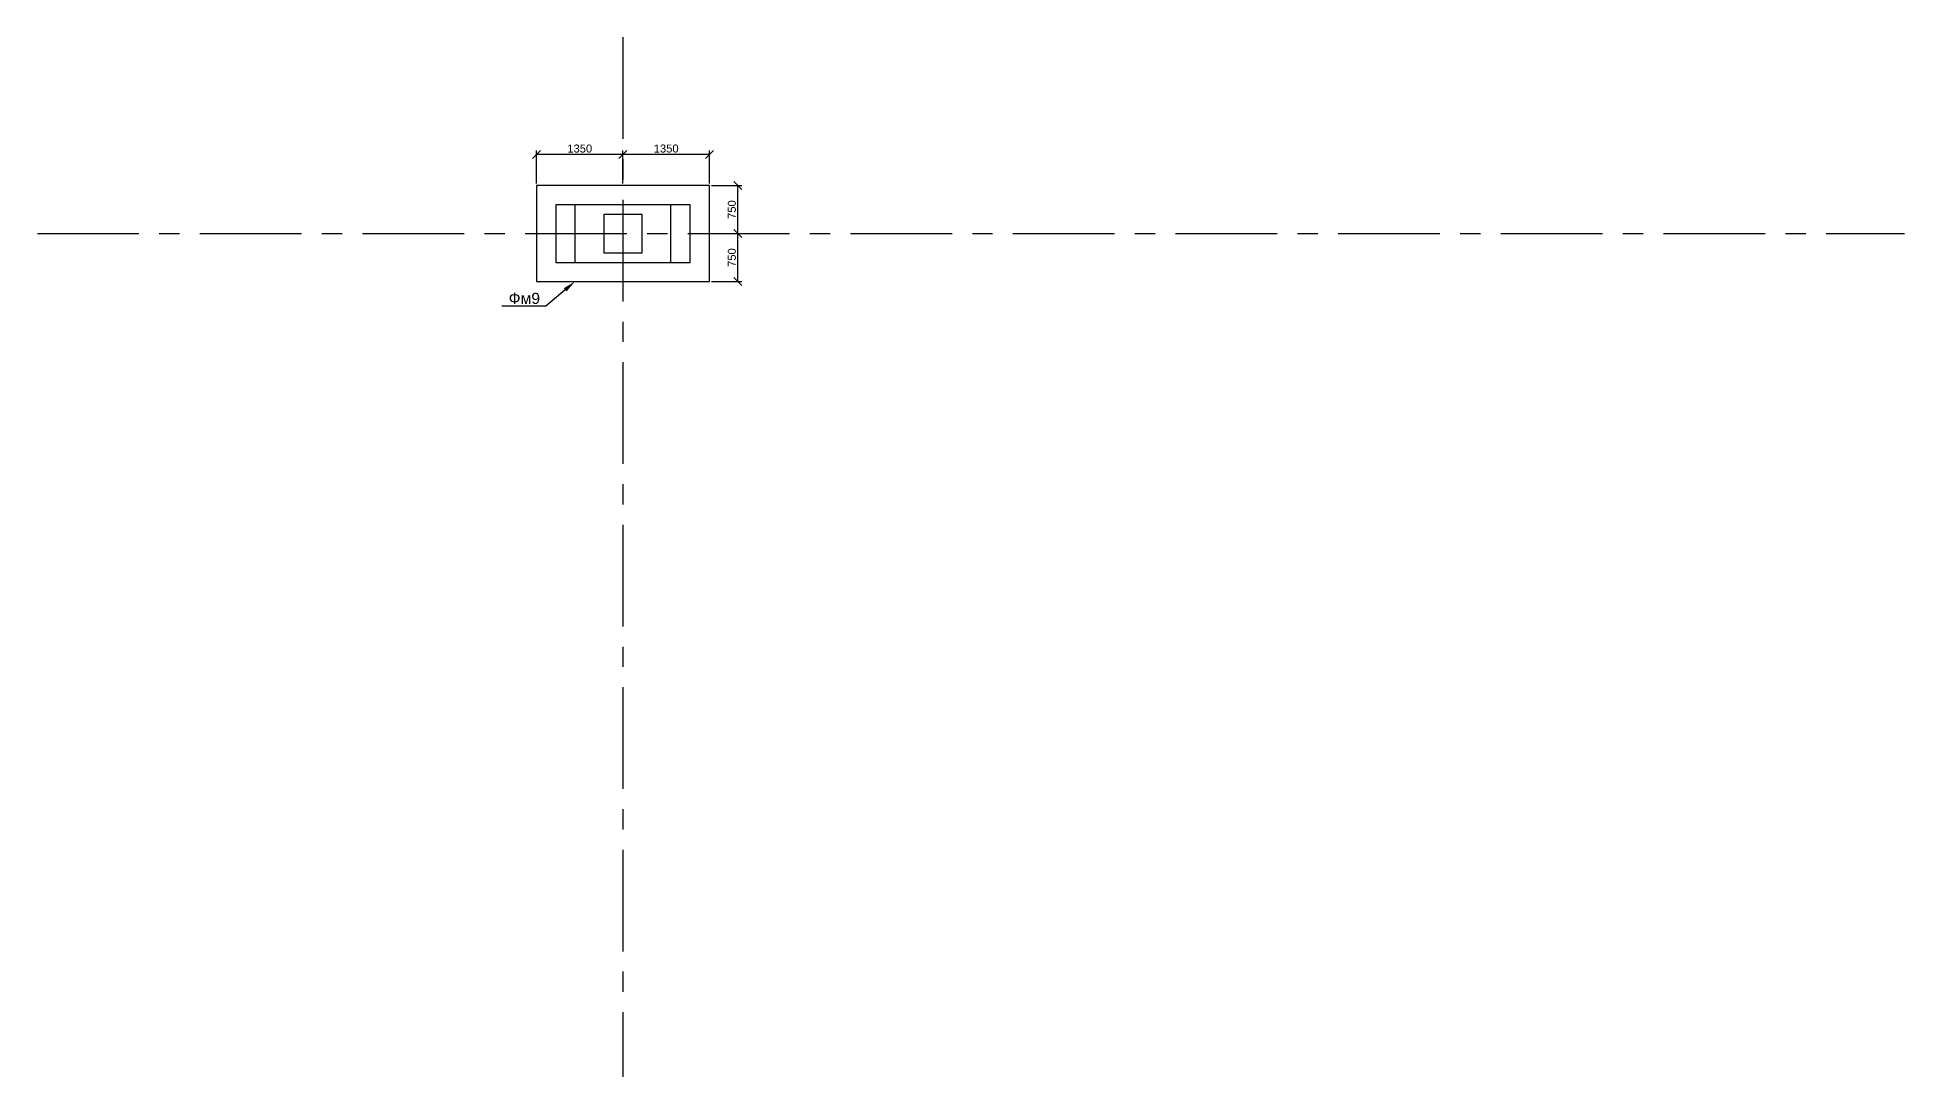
# Model space of a CAD drawing. Header units: millimetres. Extents: x -25736 to -23046, y 7958 to 9460.
# Drawn here: x -25736 to -25153, y 8892 to 9217 of the extents above; entities that cross this region are included whole.
import ezdxf
from ezdxf import colors
from ezdxf.entities.mleader import LeaderData, LeaderLine
from ezdxf.math import Vec2, Vec3

# ---------------------------------------------------------------- set-up
doc = ezdxf.new("R2010")
doc.units = ezdxf.units.MM
doc.linetypes.add('осевая', pattern=[50.8, 31.75, -6.35, 6.35, -6.35])
doc.layers.get('0').update_dxf_attribs({"lineweight": 30})
doc.layers.add('Оси', color=5, linetype='осевая')
doc.layers.add('Размеры', color=140, linetype='Continuous')
doc.styles.get("Standard").update_dxf_attribs({"font": 'ARIALUNI.TTF'})
doc.dimstyles.new('ISO-25', dxfattribs={"dimtxt": 2.5, "dimasz": 2.5, "dimexe": 1.25, "dimexo": 0.625, "dimtad": 1, "dimtxsty": 'Standard', "dimblk": 'OBLIQUE', "dimcen": 2.5, "dimadec": 0, "dimazin": 0, "dimtfac": 1, "dimtmove": 0, "dimatfit": 3, "dimfxl": 1, "dimarcsym": 0})

# ---------------------------------------------------------------- blocks, each defined once
blk = doc.blocks.new('_Oblique')
at = {"color": 0, "linetype": 'ByBlock', "lineweight": -2}
blk.add_line((-0.5, -0.5), (0.5, 0.5), dxfattribs=at)
blk = doc.blocks.new('*D265')
at = {"layer": 'Defpoints', "color": 0}
for p in [(-25553.09, 9180.38), (-25553.09, 9170.71), (-25526.09, 9170.71)]:
    blk.add_point(p, dxfattribs=at)
at = {"layer": 'Размеры', "color": 0, "lineweight": -2}
for p, q in [((-25553.09, 9171.34), (-25553.09, 9181.63)), ((-25526.09, 9180.38), (-25553.09, 9180.38)), ((-25526.09, 9171.34), (-25526.09, 9181.63))]:
    blk.add_line(p, q, dxfattribs=at)
at = {"layer": 'Размеры', "color": 0, "lineweight": -2, "xscale": 2.5, "yscale": 2.5, "zscale": 2.5, "rotation": 180}
blk.add_blockref('_Oblique', (-25553.09, 9180.38), dxfattribs=at)
at = {"layer": 'Размеры', "color": 0, "lineweight": -2, "xscale": 2.5, "yscale": 2.5, "zscale": 2.5}
blk.add_blockref('_Oblique', (-25526.09, 9180.38), dxfattribs=at)
at = {"layer": 'Размеры', "color": 0, "insert": (-25539.59, 9182.28), "char_height": 2.5, "attachment_point": 5}
blk.add_mtext('1350', dxfattribs=at)
blk = doc.blocks.new('*D266')
at = {"layer": 'Defpoints', "color": 0}
for p in [(-25580.09, 9180.38), (-25580.09, 9170.71), (-25553.09, 9170.71)]:
    blk.add_point(p, dxfattribs=at)
at = {"layer": 'Размеры', "color": 0, "lineweight": -2}
for p, q in [((-25580.09, 9171.34), (-25580.09, 9181.63)), ((-25553.09, 9180.38), (-25580.09, 9180.38)), ((-25553.09, 9171.34), (-25553.09, 9181.63))]:
    blk.add_line(p, q, dxfattribs=at)
at = {"layer": 'Размеры', "color": 0, "lineweight": -2, "xscale": 2.5, "yscale": 2.5, "zscale": 2.5, "rotation": 180}
blk.add_blockref('_Oblique', (-25580.09, 9180.38), dxfattribs=at)
at = {"layer": 'Размеры', "color": 0, "lineweight": -2, "xscale": 2.5, "yscale": 2.5, "zscale": 2.5}
blk.add_blockref('_Oblique', (-25553.09, 9180.38), dxfattribs=at)
at = {"layer": 'Размеры', "color": 0, "insert": (-25566.59, 9182.28), "char_height": 2.5, "attachment_point": 5}
blk.add_mtext('1350', dxfattribs=at)
blk = doc.blocks.new('*D267')
at = {"layer": 'Defpoints', "color": 0}
for p in [(-25526.09, 9155.71), (-25517.17, 9155.71), (-25526.09, 9140.71)]:
    blk.add_point(p, dxfattribs=at)
at = {"layer": 'Размеры', "color": 0, "lineweight": -2}
for p, q in [((-25525.47, 9155.71), (-25515.92, 9155.71)), ((-25517.17, 9140.71), (-25517.17, 9155.71)), ((-25525.47, 9140.71), (-25515.92, 9140.71))]:
    blk.add_line(p, q, dxfattribs=at)
at = {"layer": 'Размеры', "color": 0, "lineweight": -2, "xscale": 2.5, "yscale": 2.5, "zscale": 2.5}
for p, rotation in [((-25517.17, 9155.71), 90), ((-25517.17, 9140.71), 270)]:
    blk.add_blockref('_Oblique', p, dxfattribs=dict(at, rotation=rotation))
at = {"layer": 'Размеры', "color": 0, "insert": (-25519.07, 9148.21), "char_height": 2.5, "attachment_point": 5, "rotation": 90}
blk.add_mtext('750', dxfattribs=at)
blk = doc.blocks.new('*D268')
at = {"layer": 'Defpoints', "color": 0}
for p in [(-25526.09, 9170.71), (-25517.17, 9170.71), (-25526.09, 9155.71)]:
    blk.add_point(p, dxfattribs=at)
at = {"layer": 'Размеры', "color": 0, "lineweight": -2}
for p, q in [((-25525.47, 9170.71), (-25515.92, 9170.71)), ((-25517.17, 9155.71), (-25517.17, 9170.71)), ((-25525.47, 9155.71), (-25515.92, 9155.71))]:
    blk.add_line(p, q, dxfattribs=at)
at = {"layer": 'Размеры', "color": 0, "lineweight": -2, "xscale": 2.5, "yscale": 2.5, "zscale": 2.5}
for p, rotation in [((-25517.17, 9170.71), 90), ((-25517.17, 9155.71), 270)]:
    blk.add_blockref('_Oblique', p, dxfattribs=dict(at, rotation=rotation))
at = {"layer": 'Размеры', "color": 0, "insert": (-25519.07, 9163.21), "char_height": 2.5, "attachment_point": 5, "rotation": 90}
blk.add_mtext('750', dxfattribs=at)

msp = doc.modelspace()

# ---------------------------------------------------------------- linework, layer by layer
for points in [[(-25580.093, 9170.71), (-25580.093, 9140.71), (-25526.093, 9140.71), (-25526.093, 9170.71)], [(-25574.093, 9164.71), (-25574.093, 9146.71), (-25532.093, 9146.71), (-25532.093, 9164.71)], [(-25568.093, 9164.71), (-25568.093, 9146.71), (-25538.093, 9146.71), (-25538.093, 9164.71)], [(-25559.093, 9161.71), (-25559.093, 9149.71), (-25547.093, 9149.71), (-25547.093, 9161.71)]]:
    msp.add_lwpolyline(points, close=True)
at = {"layer": 'Оси'}
for p, q in [((-25553.093, 9217.063), (-25553.093, 8892.129)), ((-25736.047, 9155.71), (-25152.682, 9155.71))]:
    msp.add_line(p, q, dxfattribs=at)

# ---------------------------------------------------------------- texts
at = {"layer": 'Размеры', "insert": (-25579.003, 9133.645), "char_height": 3.5, "attachment_point": 9}
msp.add_mtext_dynamic_manual_height_columns('Фм9', width=0.38088, gutter_width=12.5, heights=[0], dxfattribs=at)

# ---------------------------------------------------------------- dimensions: what is measured, and where the dimension line sits
at = {"layer": 'Размеры'}
for base, p1, p2, picture, middle in [((-25580.093, 9180.38), (-25553.093, 9170.71), (-25580.093, 9170.71), '*D266', (-25566.593, 9182.282)), ((-25553.093, 9180.38), (-25526.093, 9170.71), (-25553.093, 9170.71), '*D265', (-25539.593, 9182.282))]:
    dim = msp.add_linear_dim(base=base, p1=p1, p2=p2, text='1350', dimstyle='ISO-25', dxfattribs=at)
    dim.commit()
    dim.dimension.update_dxf_attribs({"geometry": picture, "text_midpoint": middle})
for base, p1, p2, picture, middle in [((-25517.17, 9170.71), (-25526.093, 9155.71), (-25526.093, 9170.71), '*D268', (-25519.072, 9163.21)), ((-25517.17, 9155.71), (-25526.093, 9140.71), (-25526.093, 9155.71), '*D267', (-25519.072, 9148.21))]:
    dim = msp.add_linear_dim(base=base, p1=p1, p2=p2, angle=90, text='750', dimstyle='ISO-25', dxfattribs=at)
    dim.commit()
    dim.dimension.update_dxf_attribs({"geometry": picture, "text_midpoint": middle})

# ---------------------------------------------------------------- leaders
ml = msp.add_multileader_mtext('Standard', dxfattribs=at)
ml.set_content('', color=256)
ml.set_leader_properties()
ml.build(insert=Vec2(0, 0))
ctx = ml.context
ctx.base_point, ctx.plane_origin = Vec3(-25594.964, 9133.056), Vec3(-25568.093, 9140.71)
ctx.text_align_type = 2
notes = []
notes.append((ctx, [(0, (1, 1, 0), (-25577.139, 9133.056), (-1, 0), 13.825, [(0, [(-25568.093, 9140.71)], 0, [])])]))
ctx.mtext.insert, ctx.mtext.alignment, ctx.mtext.flow_direction = Vec3(-25592.964, 9135.056), 3, 5
for ctx, leaders in notes:
    for number, flags, end, landing, length, lines in leaders:
        leader = LeaderData()
        leader.index, (leader.has_last_leader_line, leader.has_dogleg_vector, leader.attachment_direction) = number, flags
        leader.last_leader_point, leader.dogleg_vector, leader.dogleg_length = Vec3(end), Vec3(landing), length
        for number, points, colour, breaks in lines:
            line = LeaderLine()
            line.index, line.vertices, line.color, line.breaks = number, Vec3.list(points), colors.encode_raw_color(colour), breaks
            leader.lines.append(line)
        ctx.leaders.append(leader)

doc.saveas('drawing.dxf')
